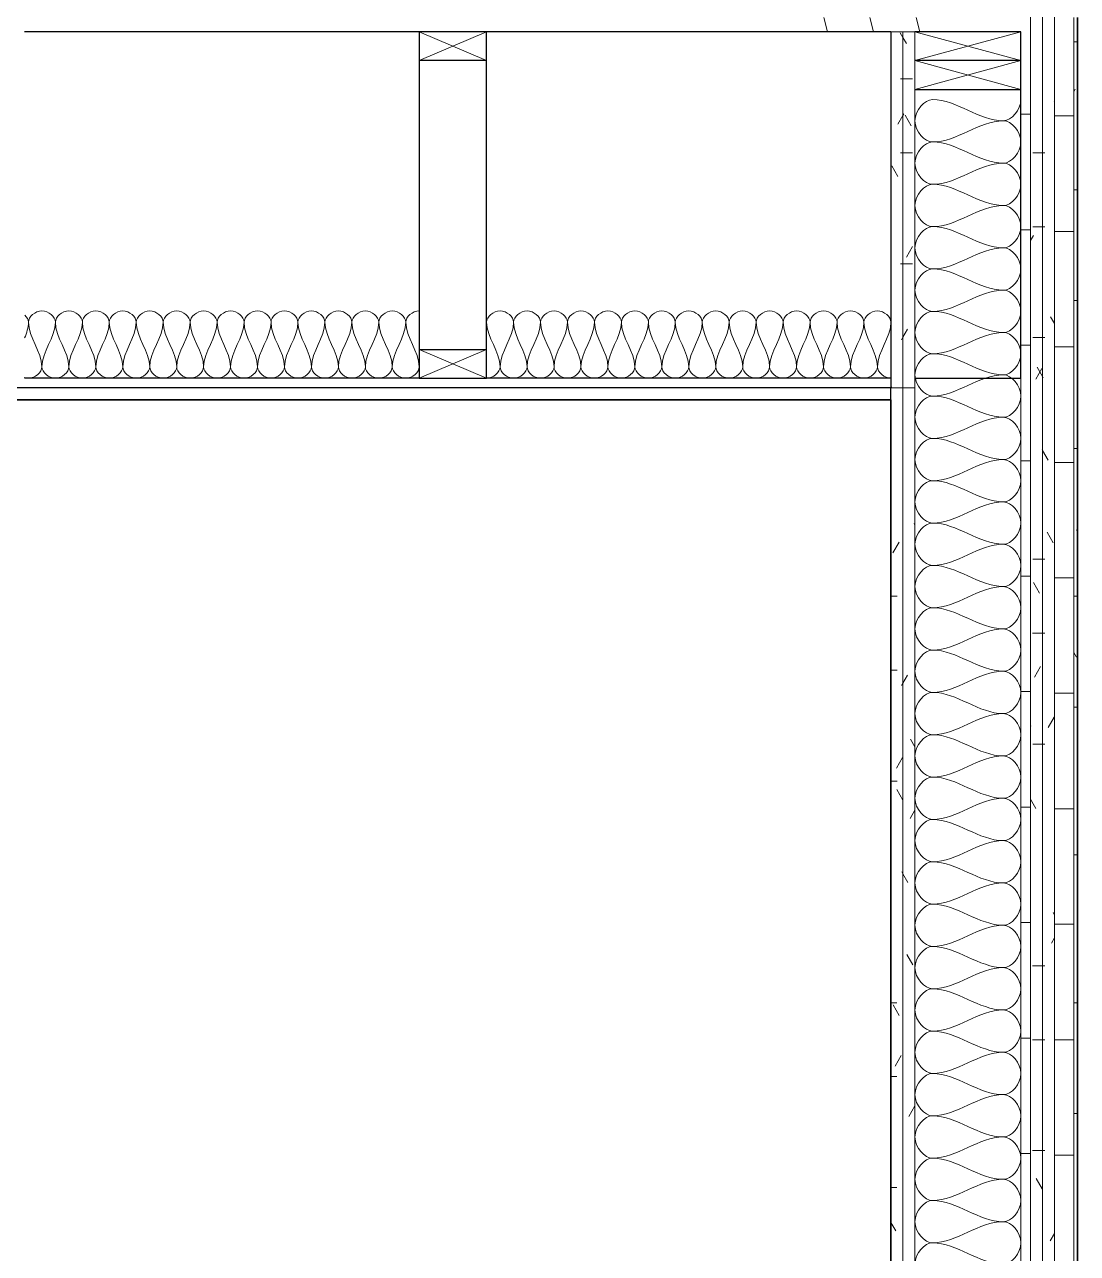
# Model space of a CAD drawing. Header units: inches. Extents: x 6 to 8416, y -388 to 6104.
# Drawn here: x 2957.2 to 3011.9, y 5667.4 to 5731.3 of the extents above; entities that cross this region are included whole.
import ezdxf

# ---------------------------------------------------------------- set-up
doc = ezdxf.new("R2010")
doc.units = ezdxf.units.IN
doc.header["$MEASUREMENT"] = 0
for name, color, linetype, lineweight in [('A-DETL', 90, 'Continuous', 13), ('A-DETL-GENF', 92, 'Continuous', 13), ('A-FLOR', 192, 'Continuous', 18), ('A-FLOR-MCUT', 51, 'Continuous', 25), ('A-FLOR-PATT', 8, 'Continuous', 35), ('A-WALL', 113, 'Continuous', 25), ('A-WALL-PATT', 111, 'Continuous', 35)]:
    doc.layers.add(name, color=color, linetype=linetype, lineweight=lineweight)
pattern_1 = [(0, (2876.84, 3038.5), (0, 60), [60, 0, 0, 0]), (284.036, (2917.643, 3050.5), (59.99915, -180.000494), [12.369, -235.017]), (284.036, (2915.243, 3050.5), (59.99915, -180.000494), [12.369, -235.017]), (284.036, (2912.843, 3050.5), (59.99915, -180.000494), [12.369, -235.017]), (284.036, (2881.643, 3062.5), (59.99915, -180.000494), [12.369, -235.017]), (284.036, (2879.243, 3062.5), (59.99915, -180.000494), [12.369, -235.017]), (284.036, (2876.843, 3062.5), (59.99915, -180.000494), [12.369, -235.017]), (284.036, (2899.643, 3074.5), (59.99915, -180.000494), [12.369, -235.017]), (284.036, (2897.243, 3074.5), (59.99915, -180.000494), [12.369, -235.017]), (284.036, (2894.843, 3074.5), (59.99915, -180.000494), [12.369, -235.017]), (284.036, (2917.643, 3086.5), (59.99915, -180.000494), [12.369, -235.017]), (284.036, (2915.243, 3086.5), (59.99915, -180.000494), [12.369, -235.017]), (284.036, (2912.843, 3086.5), (59.99915, -180.000494), [12.369, -235.017]), (284.036, (2881.643, 3098.5), (59.99915, -180.000494), [12.369, -235.017]), (284.036, (2879.243, 3098.5), (59.99915, -180.000494), [12.369, -235.017]), (284.036, (2876.843, 3098.5), (59.99915, -180.000494), [12.369, -235.017]), (0, (2876.84, 3044.5), (0, 60), [60, 0, 0, 0]), (0, (2876.84, 3050.5), (0, 60), [60, 0, 0, 0]), (0, (2876.84, 3056.5), (0, 60), [60, 0, 0, 0]), (0, (2876.84, 3062.5), (0, 60), [60, 0, 0, 0]), (0, (2876.84, 3068.5), (0, 60), [60, 0, 0, 0]), (0, (2876.84, 3074.5), (0, 60), [60, 0, 0, 0]), (0, (2876.84, 3080.5), (0, 60), [60, 0, 0, 0]), (0, (2876.84, 3086.5), (0, 60), [60, 0, 0, 0]), (0, (2876.84, 3092.5), (0, 60), [60, 0, 0, 0])]
pattern_2 = [(0, (2876.843, 3038.5), (7.68, 1.92), [0.6336, -5.126, 0.6336, -5.126, -30.72]), (0, (2876.843, 3038.5), (7.68, 1.92), [-11.52, 0.6336, -10.886, 0.6336, -5.126, -13.44]), (0, (2876.843, 3038.5), (7.68, 1.92), [-28.8, 0.6336, -3.206, 0.6336, -8.966]), (120, (2879.723, 3039.46), (-5.5027688, 5.6910751), [0.6336, -5.126, 0.6336, -5.126, -30.72]), (120, (2879.723, 3039.46), (-5.5027688, 5.6910751), [-11.52, 0.6336, -10.886, 0.6336, -5.126, -13.44]), (120, (2879.723, 3039.46), (-5.5027688, 5.6910751), [-28.8, 0.6336, -3.206, 0.6336, -8.966]), (240, (2880.683, 3043.3), (-2.1772312, -7.6110751), [0.6336, -5.126, 0.6336, -5.126, -30.72]), (240, (2880.683, 3043.3), (-2.1772312, -7.6110751), [-11.52, 0.6336, -10.886, 0.6336, -5.126, -13.44]), (240, (2880.683, 3043.3), (-2.1772312, -7.6110751), [-28.8, 0.6336, -3.206, 0.6336, -8.966])]
pattern_3 = [(0, (-102.132, 3038.5), (7.68, 1.92), [0.6336, -5.126, 0.6336, -5.126, -30.72]), (0, (-102.132, 3038.5), (7.68, 1.92), [-11.52, 0.6336, -10.886, 0.6336, -5.126, -13.44]), (0, (-102.132, 3038.5), (7.68, 1.92), [-28.8, 0.6336, -3.206, 0.6336, -8.966]), (120, (-99.252, 3039.46), (-5.5027688, 5.6910751), [0.6336, -5.126, 0.6336, -5.126, -30.72]), (120, (-99.252, 3039.46), (-5.5027688, 5.6910751), [-11.52, 0.6336, -10.886, 0.6336, -5.126, -13.44]), (120, (-99.252, 3039.46), (-5.5027688, 5.6910751), [-28.8, 0.6336, -3.206, 0.6336, -8.966]), (240, (-98.292, 3043.3), (-2.1772312, -7.6110751), [0.6336, -5.126, 0.6336, -5.126, -30.72]), (240, (-98.292, 3043.3), (-2.1772312, -7.6110751), [-11.52, 0.6336, -10.886, 0.6336, -5.126, -13.44]), (240, (-98.292, 3043.3), (-2.1772312, -7.6110751), [-28.8, 0.6336, -3.206, 0.6336, -8.966])]

# ---------------------------------------------------------------- blocks, each defined once
blk = doc.blocks.new('06 Nominal Cut Lumber-Section-AM1 - 2x6 Section-9014713-WALL SECTION - GARAGE')
at = {"layer": 'A-DETL-GENF', "lineweight": 25}
for p, q in [((29.939, 5475.125), (24.439, 5475.125)), ((29.939, 5473.625), (29.939, 5475.125))]:
    blk.add_line(p, q, dxfattribs=at)
at = {"layer": 'A-DETL-GENF'}
for p, q in [((24.439, 5475.125), (29.939, 5473.625)), ((24.439, 5473.625), (29.939, 5475.125))]:
    blk.add_line(p, q, dxfattribs=at)
blk = doc.blocks.new('06 Nominal Cut Lumber-Section-AM1 - 2x6 Section-16986702-WALL SECTION - GARAGE')
at = {"layer": 'A-DETL-GENF', "lineweight": 25}
for p, q in [((29.939, 5473.625), (24.439, 5473.625)), ((29.939, 5472.125), (29.939, 5473.625)), ((24.439, 5472.125), (29.939, 5472.125))]:
    blk.add_line(p, q, dxfattribs=at)
at = {"layer": 'A-DETL-GENF'}
for p, q in [((24.439, 5472.125), (29.939, 5473.625)), ((24.439, 5473.625), (29.939, 5472.125))]:
    blk.add_line(p, q, dxfattribs=at)
blk = doc.blocks.new('09 GypsumWallboardTypeX-Section-AM - 5_8_-V101-WALL SECTION - GARAGE')
at = {"layer": 'A-DETL-GENF'}
h = blk.add_hatch(dxfattribs=at)
h.set_pattern_fill('FP_39', color=256, style=0, pattern_type=2)
h.set_pattern_definition(pattern_3)
h.paths.add_polyline_path([(24.439, 5712.375), (24.439, 5730.875), (23.814, 5730.875), (23.814, 5712.375)])
for p, q in [((24.439, 5730.875), (23.814, 5730.875)), ((24.439, 5712.375), (24.439, 5730.875)), ((23.814, 5712.375), (24.439, 5712.375))]:
    blk.add_line(p, q, dxfattribs=at)
blk = doc.blocks.new('09 GypsumWallboardTypeX-Section-AM - 5_8_-V102-WALL SECTION - GARAGE')
at = {"layer": 'A-DETL-GENF'}
h = blk.add_hatch(dxfattribs=at)
h.set_pattern_fill('FP_39', color=256, style=0, pattern_type=2)
h.set_pattern_definition(pattern_3)
h.paths.add_polyline_path([(23.814, 5712.375), (23.814, 5730.875), (23.189, 5730.875), (23.189, 5712.375)])
at = {"layer": 'A-DETL-GENF', "lineweight": 25}
blk.add_line((23.189, 5730.875), (23.189, 5712.375), dxfattribs=at)
at = {"layer": 'A-DETL-GENF'}
for p, q in [((23.814, 5730.875), (23.189, 5730.875)), ((23.814, 5712.375), (23.814, 5730.875)), ((23.189, 5712.375), (23.814, 5712.375))]:
    blk.add_line(p, q, dxfattribs=at)
blk = doc.blocks.new('06 Nominal Cut Lumber-Section-AM1 - 2x4 Section-9046868-WALL SECTION - GARAGE')
at = {"layer": 'A-DETL-GENF', "lineweight": 25}
for p, q in [((2.189, 5475.125), (-1.311, 5475.125)), ((-1.311, 5475.125), (-1.311, 5473.625)), ((2.189, 5473.625), (2.189, 5475.125))]:
    blk.add_line(p, q, dxfattribs=at)
at = {"layer": 'A-DETL-GENF'}
for p, q in [((-1.311, 5473.625), (2.189, 5475.125)), ((-1.311, 5475.125), (2.189, 5473.625))]:
    blk.add_line(p, q, dxfattribs=at)
blk = doc.blocks.new('06 Nominal Cut Lumber-Section-AM1 - 2x4 Section-V98-WALL SECTION - GARAGE')
at = {"layer": 'A-DETL-GENF', "lineweight": 25}
for p, q in [((-1.311, 5458.625), (-1.311, 5457.125)), ((2.189, 5457.125), (2.189, 5458.625)), ((-1.311, 5457.125), (2.189, 5457.125))]:
    blk.add_line(p, q, dxfattribs=at)
at = {"layer": 'A-DETL-GENF'}
for p, q in [((-1.311, 5457.125), (2.189, 5458.625)), ((-1.311, 5458.625), (2.189, 5457.125))]:
    blk.add_line(p, q, dxfattribs=at)
blk = doc.blocks.new('06 Nominal Cut Lumber-Top-AM - 4_ W-20150248-WALL SECTION - GARAGE')
at = {"layer": 'A-DETL-GENF', "lineweight": 25}
for p, q in [((2.189, 5473.625), (-1.311, 5473.625)), ((-1.311, 5473.625), (-1.311, 5458.625)), ((2.189, 5458.625), (2.189, 5473.625)), ((-1.311, 5458.625), (2.189, 5458.625))]:
    blk.add_line(p, q, dxfattribs=at)

msp = doc.modelspace()

# ---------------------------------------------------------------- hatches: boundary and pattern name
at = {"layer": 'A-FLOR-PATT', "lineweight": 13}
h = msp.add_hatch(dxfattribs=at)
h.set_pattern_fill('FP_37', color=256, style=0, pattern_type=2)
h.set_pattern_definition(pattern_1)
h.paths.add_polyline_path([(3008.91421903, 5730.875), (3008.91421903, 5731.625), (2720.90221903, 5731.625), (2720.90221903, 5730.875), (3004.57021903, 5730.875)])
at = {"layer": 'A-WALL-PATT', "lineweight": 13}
h = msp.add_hatch(dxfattribs=at)
h.set_pattern_fill('FP_37', color=256, style=0, pattern_type=2)
h.set_pattern_definition(pattern_1)
h.paths.add_polyline_path([(3009.41421903, 5603.75), (3009.41421903, 5731.625), (3008.91421903, 5731.625), (3008.91421903, 5603.75)])
h = msp.add_hatch(dxfattribs=at)
h.set_pattern_fill('FP_39', color=256, style=0, pattern_type=2)
h.set_pattern_definition(pattern_2)
h.paths.add_polyline_path([(3009.41421903, 5603.75), (3010.03921903, 5603.75), (3010.03921903, 5731.625), (3009.41421903, 5731.625), (3009.41421903, 5613.4745)])
h = msp.add_hatch(dxfattribs=at)
h.set_pattern_fill('FP_39', color=256, style=0, pattern_type=2)
h.set_pattern_definition(pattern_2)
h.paths.add_polyline_path([(3010.03921903, 5603.75), (3010.66421903, 5603.75), (3010.66421903, 5731.625), (3010.03921903, 5731.625), (3010.03921903, 5613.4745)])
h = msp.add_hatch(dxfattribs=at)
h.set_pattern_fill('FP_36', color=256, style=0, pattern_type=2)
h.set_pattern_definition([(0, (2876.843, 3038.5), (0, 6), []), (90, (2876.843, 3038.5), (-6, 4e-16), [])])
h.paths.add_polyline_path([(3010.85171903, 5603.75), (3010.85171903, 5604.5), (3011.66421903, 5604.5), (3011.66421903, 5731.625), (3010.66421903, 5731.625), (3010.66421903, 5603.75)])
h = msp.add_hatch(dxfattribs=at)
h.set_pattern_fill('FP_39', color=256, style=0, pattern_type=2)
h.set_pattern_definition(pattern_2)
h.paths.add_polyline_path([(3011.66421903, 5604.5), (3011.85171903, 5604.5), (3011.85171903, 5731.625), (3011.66421903, 5731.625), (3011.66421903, 5613.4745)])
h = msp.add_hatch(dxfattribs=at)
h.set_pattern_fill('FP_39', color=256, style=0, pattern_type=2)
h.set_pattern_definition(pattern_2)
h.paths.add_polyline_path([(3002.78921903, 5603.75), (3002.78921903, 5712.375), (3002.16421903, 5712.375), (3002.16421903, 5603.75)])
h = msp.add_hatch(dxfattribs=at)
h.set_pattern_fill('FP_39', color=256, style=0, pattern_type=2)
h.set_pattern_definition(pattern_2)
h.paths.add_polyline_path([(3002.78921903, 5603.75), (3003.41421903, 5603.75), (3003.41421903, 5712.375), (3002.78921903, 5712.375), (3002.78921903, 5605.25)])

# ---------------------------------------------------------------- linework, layer by layer
at = {"layer": 'A-DETL'}
for points in [[(3004.3308857, 5725.15), (3003.89876488, 5725.15), (3002.92967317, 5726.25), (3003.89876488, 5727.35), (3004.3308857, 5727.35)], [(3004.3308857, 5727.35), (3005.59072353, 5727.35), (3006.73771453, 5726.25), (3007.99755236, 5726.25)], [(3007.99755236, 5726.25), (3008.42967317, 5726.25), (3008.91421903, 5726.83145503), (3008.91421903, 5727.35)], [(3007.99755236, 5726.25), (3006.73771453, 5726.25), (3005.59072353, 5725.15), (3004.3308857, 5725.15)], [(3007.99755236, 5724.05), (3008.42967317, 5724.05), (3009.39876488, 5725.15), (3008.42967317, 5726.25), (3007.99755236, 5726.25)], [(3004.3308857, 5722.95), (3003.89876488, 5722.95), (3002.92967317, 5724.05), (3003.89876488, 5725.15), (3004.3308857, 5725.15)], [(3004.3308857, 5725.15), (3005.59072353, 5725.15), (3006.73771453, 5724.05), (3007.99755236, 5724.05)], [(3007.99755236, 5724.05), (3006.73771453, 5724.05), (3005.59072353, 5722.95), (3004.3308857, 5722.95)], [(3007.99755236, 5721.85), (3008.42967317, 5721.85), (3009.39876488, 5722.95), (3008.42967317, 5724.05), (3007.99755236, 5724.05)], [(3004.3308857, 5720.75), (3003.89876488, 5720.75), (3002.92967317, 5721.85), (3003.89876488, 5722.95), (3004.3308857, 5722.95)], [(3004.3308857, 5722.95), (3005.59072353, 5722.95), (3006.73771453, 5721.85), (3007.99755236, 5721.85)], [(3007.99755236, 5721.85), (3006.73771453, 5721.85), (3005.59072353, 5720.75), (3004.3308857, 5720.75)], [(3007.99755236, 5719.65), (3008.42967317, 5719.65), (3009.39876488, 5720.75), (3008.42967317, 5721.85), (3007.99755236, 5721.85)], [(3004.3308857, 5718.55), (3003.89876488, 5718.55), (3002.92967317, 5719.65), (3003.89876488, 5720.75), (3004.3308857, 5720.75)], [(3004.3308857, 5720.75), (3005.59072353, 5720.75), (3006.73771453, 5719.65), (3007.99755236, 5719.65)], [(3007.99755236, 5719.65), (3006.73771453, 5719.65), (3005.59072353, 5718.55), (3004.3308857, 5718.55)], [(3007.99755236, 5717.45), (3008.42967317, 5717.45), (3009.39876488, 5718.55), (3008.42967317, 5719.65), (3007.99755236, 5719.65)], [(3004.3308857, 5716.35), (3003.89876488, 5716.35), (3002.92967317, 5717.45), (3003.89876488, 5718.55), (3004.3308857, 5718.55)], [(3004.3308857, 5718.55), (3005.59072353, 5718.55), (3006.73771453, 5717.45), (3007.99755236, 5717.45)], [(3007.99755236, 5717.45), (3006.73771453, 5717.45), (3005.59072353, 5716.35), (3004.3308857, 5716.35)], [(3007.99755236, 5715.25), (3008.42967317, 5715.25), (3009.39876488, 5716.35), (3008.42967317, 5717.45), (3007.99755236, 5717.45)], [(2957.36421903, 5715.79166667), (2957.36421903, 5715.91737454), (2957.29107617, 5716.05005426), (2957.17822719, 5716.15706119)], [(2958.76421903, 5715.79166667), (2958.76421903, 5716.06665264), (2958.06421903, 5716.68334736), (2957.36421903, 5716.06665264), (2957.36421903, 5715.79166667)], [(2960.16421903, 5715.79166667), (2960.16421903, 5716.06665264), (2959.46421903, 5716.68334736), (2958.76421903, 5716.06665264), (2958.76421903, 5715.79166667)], [(2961.56421903, 5715.79166667), (2961.56421903, 5716.06665264), (2960.86421903, 5716.68334736), (2960.16421903, 5716.06665264), (2960.16421903, 5715.79166667)], [(2962.96421903, 5715.79166667), (2962.96421903, 5716.06665264), (2962.26421903, 5716.68334736), (2961.56421903, 5716.06665264), (2961.56421903, 5715.79166667)], [(2964.36421903, 5715.79166667), (2964.36421903, 5716.06665264), (2963.66421903, 5716.68334736), (2962.96421903, 5716.06665264), (2962.96421903, 5715.79166667)], [(2965.76421903, 5715.79166667), (2965.76421903, 5716.06665264), (2965.06421903, 5716.68334736), (2964.36421903, 5716.06665264), (2964.36421903, 5715.79166667)], [(2967.16421903, 5715.79166667), (2967.16421903, 5716.06665264), (2966.46421903, 5716.68334736), (2965.76421903, 5716.06665264), (2965.76421903, 5715.79166667)], [(2968.56421903, 5715.79166667), (2968.56421903, 5716.06665264), (2967.86421903, 5716.68334736), (2967.16421903, 5716.06665264), (2967.16421903, 5715.79166667)], [(2969.96421903, 5715.79166667), (2969.96421903, 5716.06665264), (2969.26421903, 5716.68334736), (2968.56421903, 5716.06665264), (2968.56421903, 5715.79166667)], [(2971.36421903, 5715.79166667), (2971.36421903, 5716.06665264), (2970.66421903, 5716.68334736), (2969.96421903, 5716.06665264), (2969.96421903, 5715.79166667)], [(2972.76421903, 5715.79166667), (2972.76421903, 5716.06665264), (2972.06421903, 5716.68334736), (2971.36421903, 5716.06665264), (2971.36421903, 5715.79166667)], [(2974.16421903, 5715.79166667), (2974.16421903, 5716.06665264), (2973.46421903, 5716.68334736), (2972.76421903, 5716.06665264), (2972.76421903, 5715.79166667)], [(2975.56421903, 5715.79166667), (2975.56421903, 5716.06665264), (2974.86421903, 5716.68334736), (2974.16421903, 5716.06665264), (2974.16421903, 5715.79166667)], [(2976.96421903, 5715.79166667), (2976.96421903, 5716.06665264), (2976.26421903, 5716.68334736), (2975.56421903, 5716.06665264), (2975.56421903, 5715.79166667)], [(2977.66421903, 5716.375), (2977.31421903, 5716.375), (2976.96421903, 5716.06665264), (2976.96421903, 5715.79166667)], [(2982.56421903, 5715.79166667), (2982.56421903, 5716.06665264), (2981.86421903, 5716.68334736), (2981.16421903, 5716.06665264), (2981.16421903, 5715.79166667)], [(2983.96421903, 5715.79166667), (2983.96421903, 5716.06665264), (2983.26421903, 5716.68334736), (2982.56421903, 5716.06665264), (2982.56421903, 5715.79166667)], [(2985.36421903, 5715.79166667), (2985.36421903, 5716.06665264), (2984.66421903, 5716.68334736), (2983.96421903, 5716.06665264), (2983.96421903, 5715.79166667)], [(2986.76421903, 5715.79166667), (2986.76421903, 5716.06665264), (2986.06421903, 5716.68334736), (2985.36421903, 5716.06665264), (2985.36421903, 5715.79166667)], [(2988.16421903, 5715.79166667), (2988.16421903, 5716.06665264), (2987.46421903, 5716.68334736), (2986.76421903, 5716.06665264), (2986.76421903, 5715.79166667)], [(2989.56421903, 5715.79166667), (2989.56421903, 5716.06665264), (2988.86421903, 5716.68334736), (2988.16421903, 5716.06665264), (2988.16421903, 5715.79166667)], [(2990.96421903, 5715.79166667), (2990.96421903, 5716.06665264), (2990.26421903, 5716.68334736), (2989.56421903, 5716.06665264), (2989.56421903, 5715.79166667)], [(2992.36421903, 5715.79166667), (2992.36421903, 5716.06665264), (2991.66421903, 5716.68334736), (2990.96421903, 5716.06665264), (2990.96421903, 5715.79166667)], [(2993.76421903, 5715.79166667), (2993.76421903, 5716.06665264), (2993.06421903, 5716.68334736), (2992.36421903, 5716.06665264), (2992.36421903, 5715.79166667)], [(2995.16421903, 5715.79166667), (2995.16421903, 5716.06665264), (2994.46421903, 5716.68334736), (2993.76421903, 5716.06665264), (2993.76421903, 5715.79166667)], [(2996.56421903, 5715.79166667), (2996.56421903, 5716.06665264), (2995.86421903, 5716.68334736), (2995.16421903, 5716.06665264), (2995.16421903, 5715.79166667)], [(2997.96421903, 5715.79166667), (2997.96421903, 5716.06665264), (2997.26421903, 5716.68334736), (2996.56421903, 5716.06665264), (2996.56421903, 5715.79166667)], [(2999.36421903, 5715.79166667), (2999.36421903, 5716.06665264), (2998.66421903, 5716.68334736), (2997.96421903, 5716.06665264), (2997.96421903, 5715.79166667)], [(3000.76421903, 5715.79166667), (3000.76421903, 5716.06665264), (3000.06421903, 5716.68334736), (2999.36421903, 5716.06665264), (2999.36421903, 5715.79166667)], [(3002.16421903, 5715.79166667), (3002.16421903, 5716.06665264), (3001.46421903, 5716.68334736), (3000.76421903, 5716.06665264), (3000.76421903, 5715.79166667)], [(3004.3308857, 5714.15), (3003.89876488, 5714.15), (3002.92967317, 5715.25), (3003.89876488, 5716.35), (3004.3308857, 5716.35)], [(3004.3308857, 5716.35), (3005.59072353, 5716.35), (3006.73771453, 5715.25), (3007.99755236, 5715.25)], [(2957.16541732, 5714.96629608), (2957.27765943, 5715.23670314), (2957.36421903, 5715.50974491), (2957.36421903, 5715.79166667)], [(2957.36421903, 5715.79166667), (2957.36421903, 5714.98995168), (2958.06421903, 5714.26004832), (2958.06421903, 5713.45833333)], [(2958.06421903, 5713.45833333), (2958.06421903, 5714.26004832), (2958.76421903, 5714.98995168), (2958.76421903, 5715.79166667)], [(2958.76421903, 5715.79166667), (2958.76421903, 5714.98995168), (2959.46421903, 5714.26004832), (2959.46421903, 5713.45833333)], [(2959.46421903, 5713.45833333), (2959.46421903, 5714.26004832), (2960.16421903, 5714.98995168), (2960.16421903, 5715.79166667)], [(2960.16421903, 5715.79166667), (2960.16421903, 5714.98995168), (2960.86421903, 5714.26004832), (2960.86421903, 5713.45833333)], [(2960.86421903, 5713.45833333), (2960.86421903, 5714.26004832), (2961.56421903, 5714.98995168), (2961.56421903, 5715.79166667)], [(2961.56421903, 5715.79166667), (2961.56421903, 5714.98995168), (2962.26421903, 5714.26004832), (2962.26421903, 5713.45833333)], [(2962.26421903, 5713.45833333), (2962.26421903, 5714.26004832), (2962.96421903, 5714.98995168), (2962.96421903, 5715.79166667)], [(2962.96421903, 5715.79166667), (2962.96421903, 5714.98995168), (2963.66421903, 5714.26004832), (2963.66421903, 5713.45833333)], [(2963.66421903, 5713.45833333), (2963.66421903, 5714.26004832), (2964.36421903, 5714.98995168), (2964.36421903, 5715.79166667)], [(2964.36421903, 5715.79166667), (2964.36421903, 5714.98995168), (2965.06421903, 5714.26004832), (2965.06421903, 5713.45833333)], [(2965.06421903, 5713.45833333), (2965.06421903, 5714.26004832), (2965.76421903, 5714.98995168), (2965.76421903, 5715.79166667)], [(2965.76421903, 5715.79166667), (2965.76421903, 5714.98995168), (2966.46421903, 5714.26004832), (2966.46421903, 5713.45833333)], [(2966.46421903, 5713.45833333), (2966.46421903, 5714.26004832), (2967.16421903, 5714.98995168), (2967.16421903, 5715.79166667)], [(2967.16421903, 5715.79166667), (2967.16421903, 5714.98995168), (2967.86421903, 5714.26004832), (2967.86421903, 5713.45833333)], [(2967.86421903, 5713.45833333), (2967.86421903, 5714.26004832), (2968.56421903, 5714.98995168), (2968.56421903, 5715.79166667)], [(2968.56421903, 5715.79166667), (2968.56421903, 5714.98995168), (2969.26421903, 5714.26004832), (2969.26421903, 5713.45833333)], [(2969.26421903, 5713.45833333), (2969.26421903, 5714.26004832), (2969.96421903, 5714.98995168), (2969.96421903, 5715.79166667)], [(2969.96421903, 5715.79166667), (2969.96421903, 5714.98995168), (2970.66421903, 5714.26004832), (2970.66421903, 5713.45833333)], [(2970.66421903, 5713.45833333), (2970.66421903, 5714.26004832), (2971.36421903, 5714.98995168), (2971.36421903, 5715.79166667)], [(2971.36421903, 5715.79166667), (2971.36421903, 5714.98995168), (2972.06421903, 5714.26004832), (2972.06421903, 5713.45833333)], [(2972.06421903, 5713.45833333), (2972.06421903, 5714.26004832), (2972.76421903, 5714.98995168), (2972.76421903, 5715.79166667)], [(2972.76421903, 5715.79166667), (2972.76421903, 5714.98995168), (2973.46421903, 5714.26004832), (2973.46421903, 5713.45833333)], [(2973.46421903, 5713.45833333), (2973.46421903, 5714.26004832), (2974.16421903, 5714.98995168), (2974.16421903, 5715.79166667)], [(2974.16421903, 5715.79166667), (2974.16421903, 5714.98995168), (2974.86421903, 5714.26004832), (2974.86421903, 5713.45833333)], [(2974.86421903, 5713.45833333), (2974.86421903, 5714.26004832), (2975.56421903, 5714.98995168), (2975.56421903, 5715.79166667)], [(2975.56421903, 5715.79166667), (2975.56421903, 5714.98995168), (2976.26421903, 5714.26004832), (2976.26421903, 5713.45833333)], [(2976.26421903, 5713.45833333), (2976.26421903, 5714.26004832), (2976.96421903, 5714.98995168), (2976.96421903, 5715.79166667)], [(2976.96421903, 5715.79166667), (2976.96421903, 5714.98995168), (2977.66421903, 5714.26004832), (2977.66421903, 5713.45833333)], [(2981.16421903, 5715.79166667), (2981.16421903, 5714.98995168), (2981.86421903, 5714.26004832), (2981.86421903, 5713.45833333)], [(2981.86421903, 5713.45833333), (2981.86421903, 5714.26004832), (2982.56421903, 5714.98995168), (2982.56421903, 5715.79166667)], [(2982.56421903, 5715.79166667), (2982.56421903, 5714.98995168), (2983.26421903, 5714.26004832), (2983.26421903, 5713.45833333)], [(2983.26421903, 5713.45833333), (2983.26421903, 5714.26004832), (2983.96421903, 5714.98995168), (2983.96421903, 5715.79166667)], [(2983.96421903, 5715.79166667), (2983.96421903, 5714.98995168), (2984.66421903, 5714.26004832), (2984.66421903, 5713.45833333)], [(2984.66421903, 5713.45833333), (2984.66421903, 5714.26004832), (2985.36421903, 5714.98995168), (2985.36421903, 5715.79166667)], [(2985.36421903, 5715.79166667), (2985.36421903, 5714.98995168), (2986.06421903, 5714.26004832), (2986.06421903, 5713.45833333)], [(2986.06421903, 5713.45833333), (2986.06421903, 5714.26004832), (2986.76421903, 5714.98995168), (2986.76421903, 5715.79166667)], [(2986.76421903, 5715.79166667), (2986.76421903, 5714.98995168), (2987.46421903, 5714.26004832), (2987.46421903, 5713.45833333)], [(2987.46421903, 5713.45833333), (2987.46421903, 5714.26004832), (2988.16421903, 5714.98995168), (2988.16421903, 5715.79166667)], [(2988.16421903, 5715.79166667), (2988.16421903, 5714.98995168), (2988.86421903, 5714.26004832), (2988.86421903, 5713.45833333)], [(2988.86421903, 5713.45833333), (2988.86421903, 5714.26004832), (2989.56421903, 5714.98995168), (2989.56421903, 5715.79166667)], [(2989.56421903, 5715.79166667), (2989.56421903, 5714.98995168), (2990.26421903, 5714.26004832), (2990.26421903, 5713.45833333)], [(2990.26421903, 5713.45833333), (2990.26421903, 5714.26004832), (2990.96421903, 5714.98995168), (2990.96421903, 5715.79166667)], [(2990.96421903, 5715.79166667), (2990.96421903, 5714.98995168), (2991.66421903, 5714.26004832), (2991.66421903, 5713.45833333)], [(2991.66421903, 5713.45833333), (2991.66421903, 5714.26004832), (2992.36421903, 5714.98995168), (2992.36421903, 5715.79166667)], [(2992.36421903, 5715.79166667), (2992.36421903, 5714.98995168), (2993.06421903, 5714.26004832), (2993.06421903, 5713.45833333)], [(2993.06421903, 5713.45833333), (2993.06421903, 5714.26004832), (2993.76421903, 5714.98995168), (2993.76421903, 5715.79166667)], [(2993.76421903, 5715.79166667), (2993.76421903, 5714.98995168), (2994.46421903, 5714.26004832), (2994.46421903, 5713.45833333)], [(2994.46421903, 5713.45833333), (2994.46421903, 5714.26004832), (2995.16421903, 5714.98995168), (2995.16421903, 5715.79166667)], [(2995.16421903, 5715.79166667), (2995.16421903, 5714.98995168), (2995.86421903, 5714.26004832), (2995.86421903, 5713.45833333)], [(2995.86421903, 5713.45833333), (2995.86421903, 5714.26004832), (2996.56421903, 5714.98995168), (2996.56421903, 5715.79166667)], [(2996.56421903, 5715.79166667), (2996.56421903, 5714.98995168), (2997.26421903, 5714.26004832), (2997.26421903, 5713.45833333)], [(2997.26421903, 5713.45833333), (2997.26421903, 5714.26004832), (2997.96421903, 5714.98995168), (2997.96421903, 5715.79166667)], [(2997.96421903, 5715.79166667), (2997.96421903, 5714.98995168), (2998.66421903, 5714.26004832), (2998.66421903, 5713.45833333)], [(2998.66421903, 5713.45833333), (2998.66421903, 5714.26004832), (2999.36421903, 5714.98995168), (2999.36421903, 5715.79166667)], [(2999.36421903, 5715.79166667), (2999.36421903, 5714.98995168), (3000.06421903, 5714.26004832), (3000.06421903, 5713.45833333)], [(3000.06421903, 5713.45833333), (3000.06421903, 5714.26004832), (3000.76421903, 5714.98995168), (3000.76421903, 5715.79166667)], [(3000.76421903, 5715.79166667), (3000.76421903, 5714.98995168), (3001.46421903, 5714.26004832), (3001.46421903, 5713.45833333)], [(3001.46421903, 5713.45833333), (3001.46421903, 5714.26004832), (3002.16421903, 5714.98995168), (3002.16421903, 5715.79166667)], [(3007.99755236, 5715.25), (3006.73771453, 5715.25), (3005.59072353, 5714.15), (3004.3308857, 5714.15)], [(3007.99755236, 5713.05), (3008.42967317, 5713.05), (3009.39876488, 5714.15), (3008.42967317, 5715.25), (3007.99755236, 5715.25)], [(3004.3308857, 5711.95), (3003.89876488, 5711.95), (3002.92967317, 5713.05), (3003.89876488, 5714.15), (3004.3308857, 5714.15)], [(3004.3308857, 5714.15), (3005.59072353, 5714.15), (3006.73771453, 5713.05), (3007.99755236, 5713.05)], [(2959.46421903, 5713.45833333), (2959.46421903, 5713.18334736), (2958.76421903, 5712.56665264), (2958.06421903, 5713.18334736), (2958.06421903, 5713.45833333)], [(2960.86421903, 5713.45833333), (2960.86421903, 5713.18334736), (2960.16421903, 5712.56665264), (2959.46421903, 5713.18334736), (2959.46421903, 5713.45833333)], [(2962.26421903, 5713.45833333), (2962.26421903, 5713.18334736), (2961.56421903, 5712.56665264), (2960.86421903, 5713.18334736), (2960.86421903, 5713.45833333)], [(2963.66421903, 5713.45833333), (2963.66421903, 5713.18334736), (2962.96421903, 5712.56665264), (2962.26421903, 5713.18334736), (2962.26421903, 5713.45833333)], [(2965.06421903, 5713.45833333), (2965.06421903, 5713.18334736), (2964.36421903, 5712.56665264), (2963.66421903, 5713.18334736), (2963.66421903, 5713.45833333)], [(2966.46421903, 5713.45833333), (2966.46421903, 5713.18334736), (2965.76421903, 5712.56665264), (2965.06421903, 5713.18334736), (2965.06421903, 5713.45833333)], [(2967.86421903, 5713.45833333), (2967.86421903, 5713.18334736), (2967.16421903, 5712.56665264), (2966.46421903, 5713.18334736), (2966.46421903, 5713.45833333)], [(2969.26421903, 5713.45833333), (2969.26421903, 5713.18334736), (2968.56421903, 5712.56665264), (2967.86421903, 5713.18334736), (2967.86421903, 5713.45833333)], [(2970.66421903, 5713.45833333), (2970.66421903, 5713.18334736), (2969.96421903, 5712.56665264), (2969.26421903, 5713.18334736), (2969.26421903, 5713.45833333)], [(2972.06421903, 5713.45833333), (2972.06421903, 5713.18334736), (2971.36421903, 5712.56665264), (2970.66421903, 5713.18334736), (2970.66421903, 5713.45833333)], [(2973.46421903, 5713.45833333), (2973.46421903, 5713.18334736), (2972.76421903, 5712.56665264), (2972.06421903, 5713.18334736), (2972.06421903, 5713.45833333)], [(2974.86421903, 5713.45833333), (2974.86421903, 5713.18334736), (2974.16421903, 5712.56665264), (2973.46421903, 5713.18334736), (2973.46421903, 5713.45833333)], [(2976.26421903, 5713.45833333), (2976.26421903, 5713.18334736), (2975.56421903, 5712.56665264), (2974.86421903, 5713.18334736), (2974.86421903, 5713.45833333)], [(2977.66421903, 5713.45833333), (2977.66421903, 5713.18334736), (2976.96421903, 5712.56665264), (2976.26421903, 5713.18334736), (2976.26421903, 5713.45833333)], [(2981.86421903, 5713.45833333), (2981.86421903, 5713.18334736), (2981.51421903, 5712.875), (2981.16421903, 5712.875)], [(2983.26421903, 5713.45833333), (2983.26421903, 5713.18334736), (2982.56421903, 5712.56665264), (2981.86421903, 5713.18334736), (2981.86421903, 5713.45833333)], [(2984.66421903, 5713.45833333), (2984.66421903, 5713.18334736), (2983.96421903, 5712.56665264), (2983.26421903, 5713.18334736), (2983.26421903, 5713.45833333)], [(2986.06421903, 5713.45833333), (2986.06421903, 5713.18334736), (2985.36421903, 5712.56665264), (2984.66421903, 5713.18334736), (2984.66421903, 5713.45833333)], [(2987.46421903, 5713.45833333), (2987.46421903, 5713.18334736), (2986.76421903, 5712.56665264), (2986.06421903, 5713.18334736), (2986.06421903, 5713.45833333)], [(2988.86421903, 5713.45833333), (2988.86421903, 5713.18334736), (2988.16421903, 5712.56665264), (2987.46421903, 5713.18334736), (2987.46421903, 5713.45833333)], [(2990.26421903, 5713.45833333), (2990.26421903, 5713.18334736), (2989.56421903, 5712.56665264), (2988.86421903, 5713.18334736), (2988.86421903, 5713.45833333)], [(2991.66421903, 5713.45833333), (2991.66421903, 5713.18334736), (2990.96421903, 5712.56665264), (2990.26421903, 5713.18334736), (2990.26421903, 5713.45833333)], [(2993.06421903, 5713.45833333), (2993.06421903, 5713.18334736), (2992.36421903, 5712.56665264), (2991.66421903, 5713.18334736), (2991.66421903, 5713.45833333)], [(2994.46421903, 5713.45833333), (2994.46421903, 5713.18334736), (2993.76421903, 5712.56665264), (2993.06421903, 5713.18334736), (2993.06421903, 5713.45833333)], [(2995.86421903, 5713.45833333), (2995.86421903, 5713.18334736), (2995.16421903, 5712.56665264), (2994.46421903, 5713.18334736), (2994.46421903, 5713.45833333)], [(2997.26421903, 5713.45833333), (2997.26421903, 5713.18334736), (2996.56421903, 5712.56665264), (2995.86421903, 5713.18334736), (2995.86421903, 5713.45833333)], [(2998.66421903, 5713.45833333), (2998.66421903, 5713.18334736), (2997.96421903, 5712.56665264), (2997.26421903, 5713.18334736), (2997.26421903, 5713.45833333)], [(3000.06421903, 5713.45833333), (3000.06421903, 5713.18334736), (2999.36421903, 5712.56665264), (2998.66421903, 5713.18334736), (2998.66421903, 5713.45833333)], [(3001.46421903, 5713.45833333), (3001.46421903, 5713.18334736), (3000.76421903, 5712.56665264), (3000.06421903, 5713.18334736), (3000.06421903, 5713.45833333)], [(3002.16421903, 5712.875), (3001.83423586, 5712.875), (3001.46421903, 5713.18334736), (3001.46421903, 5713.45833333)], [(3007.99755236, 5713.05), (3006.73771453, 5713.05), (3005.59072353, 5711.95), (3004.3308857, 5711.95)], [(3007.99755236, 5710.85), (3008.42967317, 5710.85), (3009.39876488, 5711.95), (3008.42967317, 5713.05), (3007.99755236, 5713.05)], [(3004.3308857, 5709.75), (3003.89876488, 5709.75), (3002.92967317, 5710.85), (3003.89876488, 5711.95), (3004.3308857, 5711.95)], [(3004.3308857, 5711.95), (3005.59072353, 5711.95), (3006.73771453, 5710.85), (3007.99755236, 5710.85)], [(3007.99755236, 5710.85), (3006.73771453, 5710.85), (3005.59072353, 5709.75), (3004.3308857, 5709.75)], [(3007.99755236, 5708.65), (3008.42967317, 5708.65), (3009.39876488, 5709.75), (3008.42967317, 5710.85), (3007.99755236, 5710.85)], [(3004.3308857, 5707.55), (3003.89876488, 5707.55), (3002.92967317, 5708.65), (3003.89876488, 5709.75), (3004.3308857, 5709.75)], [(3004.3308857, 5709.75), (3005.59072353, 5709.75), (3006.73771453, 5708.65), (3007.99755236, 5708.65)], [(3007.99755236, 5708.65), (3006.73771453, 5708.65), (3005.59072353, 5707.55), (3004.3308857, 5707.55)], [(3007.99755236, 5706.45), (3008.42967317, 5706.45), (3009.39876488, 5707.55), (3008.42967317, 5708.65), (3007.99755236, 5708.65)], [(3004.3308857, 5705.35), (3003.89876488, 5705.35), (3002.92967317, 5706.45), (3003.89876488, 5707.55), (3004.3308857, 5707.55)], [(3004.3308857, 5707.55), (3005.59072353, 5707.55), (3006.73771453, 5706.45), (3007.99755236, 5706.45)], [(3007.99755236, 5706.45), (3006.73771453, 5706.45), (3005.59072353, 5705.35), (3004.3308857, 5705.35)], [(3007.99755236, 5704.25), (3008.42967317, 5704.25), (3009.39876488, 5705.35), (3008.42967317, 5706.45), (3007.99755236, 5706.45)], [(3004.3308857, 5703.15), (3003.89876488, 5703.15), (3002.92967317, 5704.25), (3003.89876488, 5705.35), (3004.3308857, 5705.35)], [(3004.3308857, 5705.35), (3005.59072353, 5705.35), (3006.73771453, 5704.25), (3007.99755236, 5704.25)], [(3007.99755236, 5704.25), (3006.73771453, 5704.25), (3005.59072353, 5703.15), (3004.3308857, 5703.15)], [(3007.99755236, 5702.05), (3008.42967317, 5702.05), (3009.39876488, 5703.15), (3008.42967317, 5704.25), (3007.99755236, 5704.25)], [(3004.3308857, 5700.95), (3003.89876488, 5700.95), (3002.92967317, 5702.05), (3003.89876488, 5703.15), (3004.3308857, 5703.15)], [(3004.3308857, 5703.15), (3005.59072353, 5703.15), (3006.73771453, 5702.05), (3007.99755236, 5702.05)], [(3007.99755236, 5702.05), (3006.73771453, 5702.05), (3005.59072353, 5700.95), (3004.3308857, 5700.95)], [(3007.99755236, 5699.85), (3008.42967317, 5699.85), (3009.39876488, 5700.95), (3008.42967317, 5702.05), (3007.99755236, 5702.05)], [(3004.3308857, 5698.75), (3003.89876488, 5698.75), (3002.92967317, 5699.85), (3003.89876488, 5700.95), (3004.3308857, 5700.95)], [(3004.3308857, 5700.95), (3005.59072353, 5700.95), (3006.73771453, 5699.85), (3007.99755236, 5699.85)], [(3007.99755236, 5699.85), (3006.73771453, 5699.85), (3005.59072353, 5698.75), (3004.3308857, 5698.75)], [(3007.99755236, 5697.65), (3008.42967317, 5697.65), (3009.39876488, 5698.75), (3008.42967317, 5699.85), (3007.99755236, 5699.85)], [(3004.3308857, 5696.55), (3003.89876488, 5696.55), (3002.92967317, 5697.65), (3003.89876488, 5698.75), (3004.3308857, 5698.75)], [(3004.3308857, 5698.75), (3005.59072353, 5698.75), (3006.73771453, 5697.65), (3007.99755236, 5697.65)], [(3007.99755236, 5697.65), (3006.73771453, 5697.65), (3005.59072353, 5696.55), (3004.3308857, 5696.55)], [(3007.99755236, 5695.45), (3008.42967317, 5695.45), (3009.39876488, 5696.55), (3008.42967317, 5697.65), (3007.99755236, 5697.65)], [(3004.3308857, 5694.35), (3003.89876488, 5694.35), (3002.92967317, 5695.45), (3003.89876488, 5696.55), (3004.3308857, 5696.55)], [(3004.3308857, 5696.55), (3005.59072353, 5696.55), (3006.73771453, 5695.45), (3007.99755236, 5695.45)], [(3007.99755236, 5695.45), (3006.73771453, 5695.45), (3005.59072353, 5694.35), (3004.3308857, 5694.35)], [(3007.99755236, 5693.25), (3008.42967317, 5693.25), (3009.39876488, 5694.35), (3008.42967317, 5695.45), (3007.99755236, 5695.45)], [(3004.3308857, 5692.15), (3003.89876488, 5692.15), (3002.92967317, 5693.25), (3003.89876488, 5694.35), (3004.3308857, 5694.35)], [(3004.3308857, 5694.35), (3005.59072353, 5694.35), (3006.73771453, 5693.25), (3007.99755236, 5693.25)], [(3007.99755236, 5693.25), (3006.73771453, 5693.25), (3005.59072353, 5692.15), (3004.3308857, 5692.15)], [(3007.99755236, 5691.05), (3008.42967317, 5691.05), (3009.39876488, 5692.15), (3008.42967317, 5693.25), (3007.99755236, 5693.25)], [(3004.3308857, 5689.95), (3003.89876488, 5689.95), (3002.92967317, 5691.05), (3003.89876488, 5692.15), (3004.3308857, 5692.15)], [(3004.3308857, 5692.15), (3005.59072353, 5692.15), (3006.73771453, 5691.05), (3007.99755236, 5691.05)], [(3007.99755236, 5691.05), (3006.73771453, 5691.05), (3005.59072353, 5689.95), (3004.3308857, 5689.95)], [(3007.99755236, 5688.85), (3008.42967317, 5688.85), (3009.39876488, 5689.95), (3008.42967317, 5691.05), (3007.99755236, 5691.05)], [(3004.3308857, 5687.75), (3003.89876488, 5687.75), (3002.92967317, 5688.85), (3003.89876488, 5689.95), (3004.3308857, 5689.95)], [(3004.3308857, 5689.95), (3005.59072353, 5689.95), (3006.73771453, 5688.85), (3007.99755236, 5688.85)], [(3007.99755236, 5688.85), (3006.73771453, 5688.85), (3005.59072353, 5687.75), (3004.3308857, 5687.75)], [(3007.99755236, 5686.65), (3008.42967317, 5686.65), (3009.39876488, 5687.75), (3008.42967317, 5688.85), (3007.99755236, 5688.85)], [(3004.3308857, 5685.55), (3003.89876488, 5685.55), (3002.92967317, 5686.65), (3003.89876488, 5687.75), (3004.3308857, 5687.75)], [(3004.3308857, 5687.75), (3005.59072353, 5687.75), (3006.73771453, 5686.65), (3007.99755236, 5686.65)], [(3007.99755236, 5686.65), (3006.73771453, 5686.65), (3005.59072353, 5685.55), (3004.3308857, 5685.55)], [(3007.99755236, 5684.45), (3008.42967317, 5684.45), (3009.39876488, 5685.55), (3008.42967317, 5686.65), (3007.99755236, 5686.65)], [(3004.3308857, 5683.35), (3003.89876488, 5683.35), (3002.92967317, 5684.45), (3003.89876488, 5685.55), (3004.3308857, 5685.55)], [(3004.3308857, 5685.55), (3005.59072353, 5685.55), (3006.73771453, 5684.45), (3007.99755236, 5684.45)], [(3007.99755236, 5684.45), (3006.73771453, 5684.45), (3005.59072353, 5683.35), (3004.3308857, 5683.35)], [(3007.99755236, 5682.25), (3008.42967317, 5682.25), (3009.39876488, 5683.35), (3008.42967317, 5684.45), (3007.99755236, 5684.45)], [(3004.3308857, 5681.15), (3003.89876488, 5681.15), (3002.92967317, 5682.25), (3003.89876488, 5683.35), (3004.3308857, 5683.35)], [(3004.3308857, 5683.35), (3005.59072353, 5683.35), (3006.73771453, 5682.25), (3007.99755236, 5682.25)], [(3007.99755236, 5682.25), (3006.73771453, 5682.25), (3005.59072353, 5681.15), (3004.3308857, 5681.15)], [(3007.99755236, 5680.05), (3008.42967317, 5680.05), (3009.39876488, 5681.15), (3008.42967317, 5682.25), (3007.99755236, 5682.25)], [(3004.3308857, 5678.95), (3003.89876488, 5678.95), (3002.92967317, 5680.05), (3003.89876488, 5681.15), (3004.3308857, 5681.15)], [(3004.3308857, 5681.15), (3005.59072353, 5681.15), (3006.73771453, 5680.05), (3007.99755236, 5680.05)], [(3007.99755236, 5680.05), (3006.73771453, 5680.05), (3005.59072353, 5678.95), (3004.3308857, 5678.95)], [(3007.99755236, 5677.85), (3008.42967317, 5677.85), (3009.39876488, 5678.95), (3008.42967317, 5680.05), (3007.99755236, 5680.05)], [(3004.3308857, 5676.75), (3003.89876488, 5676.75), (3002.92967317, 5677.85), (3003.89876488, 5678.95), (3004.3308857, 5678.95)], [(3004.3308857, 5678.95), (3005.59072353, 5678.95), (3006.73771453, 5677.85), (3007.99755236, 5677.85)], [(3007.99755236, 5677.85), (3006.73771453, 5677.85), (3005.59072353, 5676.75), (3004.3308857, 5676.75)], [(3007.99755236, 5675.65), (3008.42967317, 5675.65), (3009.39876488, 5676.75), (3008.42967317, 5677.85), (3007.99755236, 5677.85)], [(3004.3308857, 5674.55), (3003.89876488, 5674.55), (3002.92967317, 5675.65), (3003.89876488, 5676.75), (3004.3308857, 5676.75)], [(3004.3308857, 5676.75), (3005.59072353, 5676.75), (3006.73771453, 5675.65), (3007.99755236, 5675.65)], [(3007.99755236, 5675.65), (3006.73771453, 5675.65), (3005.59072353, 5674.55), (3004.3308857, 5674.55)], [(3007.99755236, 5673.45), (3008.42967317, 5673.45), (3009.39876488, 5674.55), (3008.42967317, 5675.65), (3007.99755236, 5675.65)], [(3004.3308857, 5672.35), (3003.89876488, 5672.35), (3002.92967317, 5673.45), (3003.89876488, 5674.55), (3004.3308857, 5674.55)], [(3004.3308857, 5674.55), (3005.59072353, 5674.55), (3006.73771453, 5673.45), (3007.99755236, 5673.45)], [(3007.99755236, 5673.45), (3006.73771453, 5673.45), (3005.59072353, 5672.35), (3004.3308857, 5672.35)], [(3007.99755236, 5671.25), (3008.42967317, 5671.25), (3009.39876488, 5672.35), (3008.42967317, 5673.45), (3007.99755236, 5673.45)], [(3004.3308857, 5670.15), (3003.89876488, 5670.15), (3002.92967317, 5671.25), (3003.89876488, 5672.35), (3004.3308857, 5672.35)], [(3004.3308857, 5672.35), (3005.59072353, 5672.35), (3006.73771453, 5671.25), (3007.99755236, 5671.25)], [(3007.99755236, 5671.25), (3006.73771453, 5671.25), (3005.59072353, 5670.15), (3004.3308857, 5670.15)], [(3007.99755236, 5669.05), (3008.42967317, 5669.05), (3009.39876488, 5670.15), (3008.42967317, 5671.25), (3007.99755236, 5671.25)], [(3004.3308857, 5667.95), (3003.89876488, 5667.95), (3002.92967317, 5669.05), (3003.89876488, 5670.15), (3004.3308857, 5670.15)], [(3004.3308857, 5670.15), (3005.59072353, 5670.15), (3006.73771453, 5669.05), (3007.99755236, 5669.05)], [(3007.99755236, 5669.05), (3006.73771453, 5669.05), (3005.59072353, 5667.95), (3004.3308857, 5667.95)], [(3007.99755236, 5666.85), (3008.42967317, 5666.85), (3009.39876488, 5667.95), (3008.42967317, 5669.05), (3007.99755236, 5669.05)], [(3004.3308857, 5665.75), (3003.89876488, 5665.75), (3002.92967317, 5666.85), (3003.89876488, 5667.95), (3004.3308857, 5667.95)], [(3004.3308857, 5667.95), (3005.59072353, 5667.95), (3006.73771453, 5666.85), (3007.99755236, 5666.85)]]:
    msp.add_open_spline(points, degree=3, dxfattribs=at)
msp.add_open_spline([(2958.06421903, 5713.45833333), (2958.06421903, 5713.18334736), (2957.64149176, 5712.81092782), (2957.21876448, 5712.8883137), (2957.1491774, 5712.9118753)], degree=3, knots=[0, 0, 0, 0, 1.4142135624, 1.7080761208, 1.7080761208, 1.7080761208, 1.7080761208], dxfattribs=at)
at = {"layer": 'A-FLOR', "lineweight": 35}
msp.add_line((2720.90221903, 5711.75), (3002.16421903, 5711.75), dxfattribs=at)
at = {"layer": 'A-FLOR-MCUT'}
for p, q in [((2977.66421903, 5730.875), (2957.16421903, 5730.875)), ((3002.16421903, 5730.875), (2981.16421903, 5730.875)), ((3008.91421903, 5712.875), (3008.91421903, 5727.875)), ((2977.66421903, 5712.875), (2957.16421903, 5712.875)), ((3002.16421903, 5712.875), (2981.16421903, 5712.875)), ((3003.41421903, 5712.875), (3008.91421903, 5712.875)), ((3002.16421903, 5712.375), (2720.90221903, 5712.375)), ((3002.16421903, 5711.75), (3002.16421903, 5712.375))]:
    msp.add_line(p, q, dxfattribs=at)
at = {"layer": 'A-WALL', "lineweight": 13}
for p, q in [((3009.41421903, 6021), (3009.41421903, 5475.875)), ((3010.03921903, 6021), (3010.03921903, 5475.875)), ((3010.66421903, 6021), (3010.66421903, 5475.875)), ((3011.66421903, 5731.625), (3011.66421903, 5604.5)), ((3008.91421903, 5712.875), (3008.91421903, 5605.25)), ((3002.78921903, 5712.375), (3002.78921903, 5603.75)), ((3003.41421903, 5712.375), (3003.41421903, 5605.25))]:
    msp.add_line(p, q, dxfattribs=at)
at = {"layer": 'A-WALL', "lineweight": 35}
for p, q in [((3011.85171903, 5604.5), (3011.85171903, 5731.625)), ((3002.16421903, 5711.75), (3002.16421903, 5603.75))]:
    msp.add_line(p, q, dxfattribs=at)

# ---------------------------------------------------------------- block references
at = {"layer": 'A-DETL-GENF'}
for name, p in [('06 Nominal Cut Lumber-Section-AM1 - 2x4 Section-9046868-WALL SECTION - GARAGE', (2978.97499582, 255.75)), ('09 GypsumWallboardTypeX-Section-AM - 5_8_-V102-WALL SECTION - GARAGE', (2978.97499582, 0)), ('09 GypsumWallboardTypeX-Section-AM - 5_8_-V101-WALL SECTION - GARAGE', (2978.97499582, 0)), ('06 Nominal Cut Lumber-Section-AM1 - 2x6 Section-9014713-WALL SECTION - GARAGE', (2978.97499582, 255.75)), ('06 Nominal Cut Lumber-Top-AM - 4_ W-20150248-WALL SECTION - GARAGE', (2978.97499582, 255.75)), ('06 Nominal Cut Lumber-Section-AM1 - 2x6 Section-16986702-WALL SECTION - GARAGE', (2978.97499582, 255.75)), ('06 Nominal Cut Lumber-Section-AM1 - 2x4 Section-V98-WALL SECTION - GARAGE', (2978.97499582, 255.75))]:
    msp.add_blockref(name, p, dxfattribs=at)

doc.saveas('drawing.dxf')
